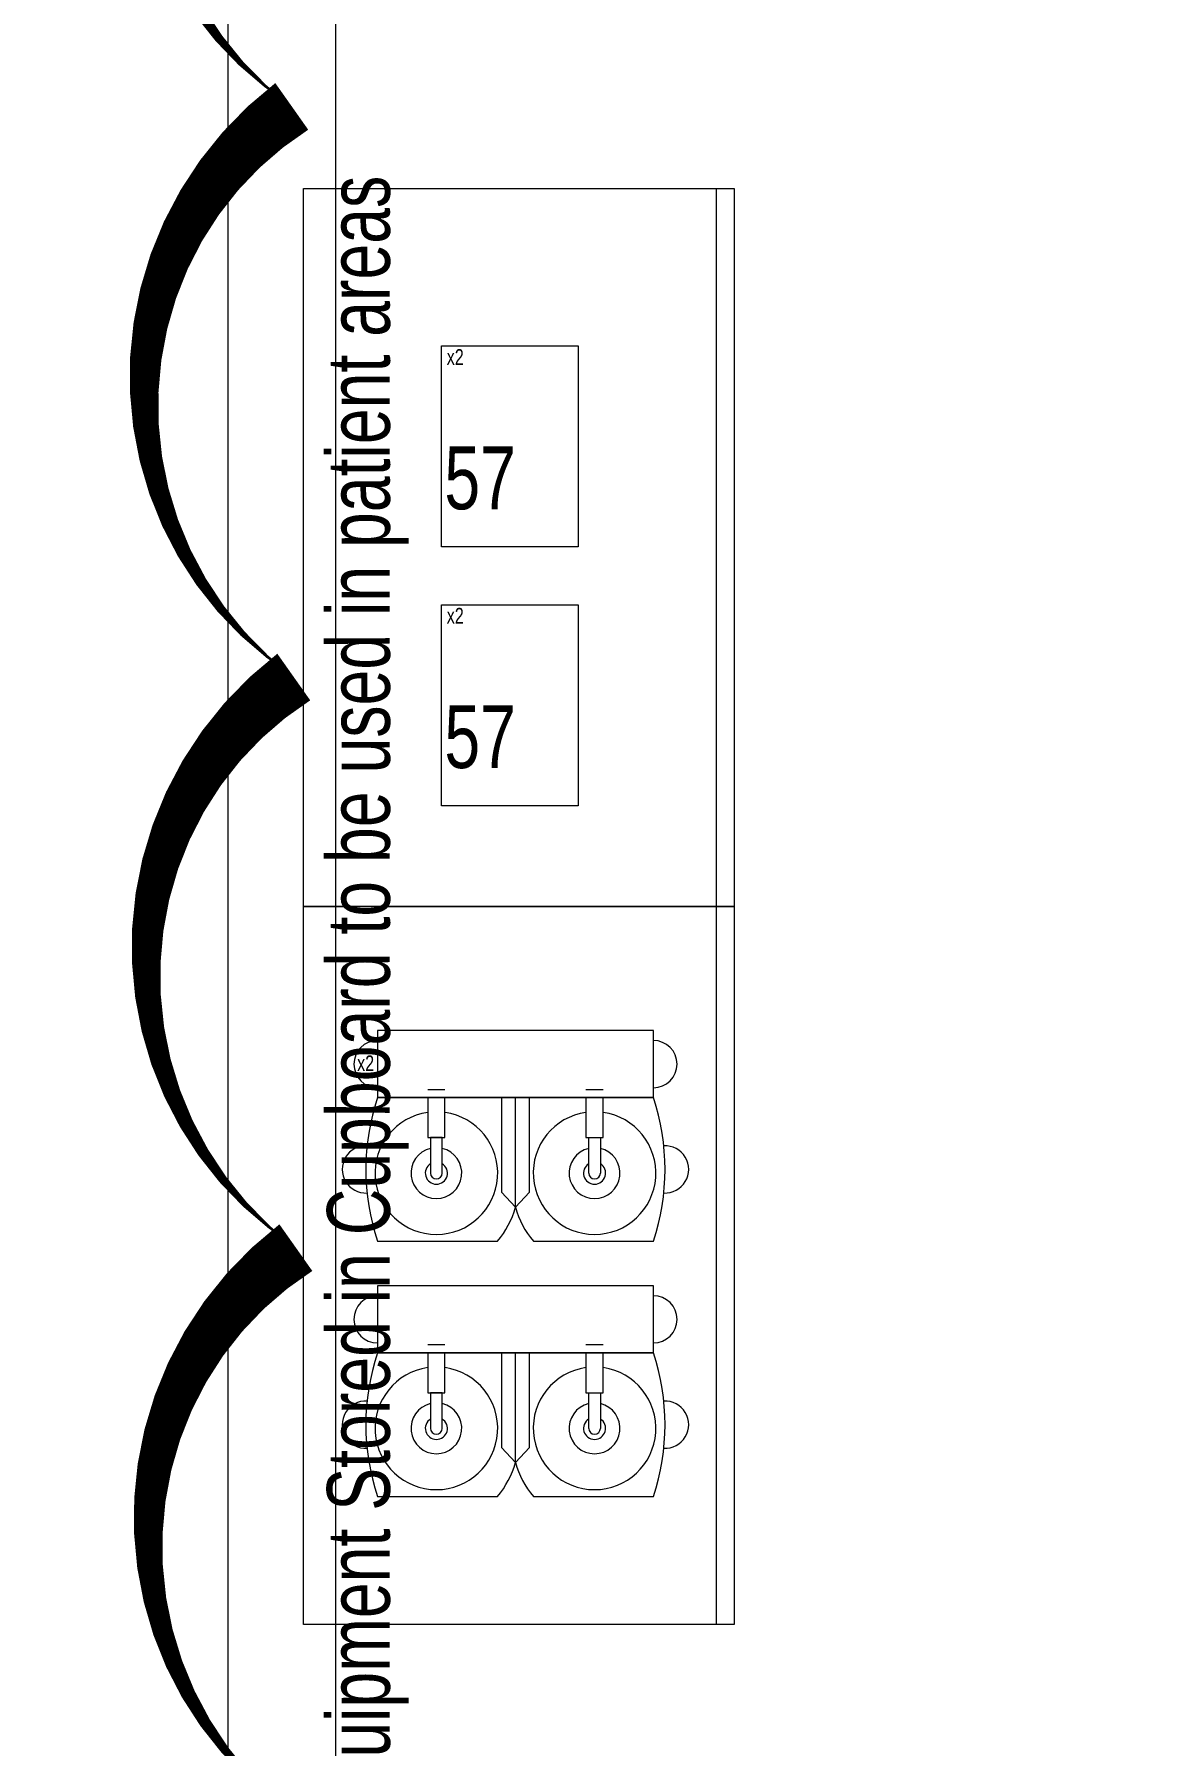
# Model space of a CAD drawing. Header units: metres. Extents: x 75097 to 220695, y -1557923 to -1361206.
# Drawn here: x 112150 to 113719, y -1467734 to -1465350 of the extents above; entities that cross this region are included whole.
import ezdxf

# ---------------------------------------------------------------- set-up
doc = ezdxf.new("R2010")
doc.units = ezdxf.units.M
doc.layers.get('0').update_dxf_attribs({"lineweight": 0})
for name, color, linetype, lineweight in [('A-100 - Copy$0$Medical Equipment and Furniture', 8, 'Continuous', 0), ('A-100 - Copy$0$Medical Equipment and Furniture1', 8, 'Continuous', 5), ('A-100 - Copy$0$Walls', 8, 'Continuous', 0)]:
    doc.layers.add(name, color=color, linetype=linetype, lineweight=lineweight)
doc.layers.add('REV 01', color=7, linetype='Continuous', lineweight=0, true_color=0xe41b4d)
doc.styles.add('A-100 - Copy$0$X3G_ENTITY_257CFD', font='swisscl.ttf', dxfattribs={"height": 200})

# ---------------------------------------------------------------- blocks, each defined once
blk = doc.blocks.new('A-100 - Copy$0$M.107.31.46')
at = {"layer": 'A-100 - Copy$0$Medical Equipment and Furniture1'}
for p, q in [((22587.3, -488.5), (22606.8, -467.6)), ((22606.8, -467.6), (22606.8, -620.3)), ((22626.2, -488.5), (22606.8, -467.6))]:
    blk.add_line(p, q, dxfattribs=at)
for points in [[(22581.8, -420.1), (22414.6, -420.1)], [(22798.9, -420.1), (22631.7, -420.1)], [(22587.3, -488.5), (22587.3, -620.3), (22626.2, -620.3), (22626.2, -488.5)], [(22504.7, -515.1), (22504.7, -564.7), (22488.5, -564.7), (22488.5, -515.1)], [(22708.8, -515.1), (22708.8, -564.7), (22725, -564.7), (22725, -515.1)], [(22508.6, -620.3), (22508.6, -564.7), (22484.6, -564.7), (22484.6, -620.3)], [(22728.9, -620.3), (22728.9, -564.7), (22704.9, -564.7), (22704.9, -620.3)], [(22414.6, -620.3), (22798.9, -620.3)], [(22484.6, -631.3), (22508.6, -631.3)], [(22704.9, -631.3), (22728.9, -631.3)]]:
    blk.add_lwpolyline(points, dxfattribs=at)
blk.add_lwpolyline([(22414.6, -713.6), (22798.9, -713.6), (22798.9, -620.3), (22414.6, -620.3)], close=True, dxfattribs=at)
for centre, radius, start, end in [((22714.4, -520.2), 316, 161.5342, 198.4658), ((22480.9, -503.4), 130.9, 15.8849, 39.5335), ((22732.6, -503.4), 130.9, 140.4665, 164.1151), ((22499.2, -520.2), 316, 341.5342, 18.4658), ((22496.6, -515.1), 85.4, 278.0941, 261.9059), ((22716.9, -515.1), 85.4, 278.0941, 261.9059), ((22398.4, -520.2), 32.9, 87.02, 272.98), ((22496.6, -515.1), 35.4, 283.274, 256.726), ((22496.6, -515.1), 15.4, 301.8051, 238.1949), ((22716.9, -515.1), 35.4, 283.274, 256.726), ((22716.9, -515.1), 15.4, 301.8051, 238.1949), ((22815.2, -520.2), 32.9, 267.02, 92.98), ((22496.6, -515.1), 8.13, 0, 180), ((22716.9, -515.1), 8.13, 0, 180), ((22414.6, -666.9), 32.9, 90, 270), ((22798.9, -666.9), 32.9, 270, 90)]:
    blk.add_arc(centre, radius, start, end, dxfattribs=at)
blk = doc.blocks.new('A-100 - Copy$0$CUPBOARD - GLASS TOP - LOCKABLE - 200x100x60')
at = {"layer": 'A-100 - Copy$0$Medical Equipment and Furniture1'}
blk.add_line((283.1819, -205.0074, 0), (284.1819, -205.0074, 0), dxfattribs=at)
at = {"layer": 'A-100 - Copy$0$Medical Equipment and Furniture1', "elevation": 0}
blk.add_lwpolyline([(284.1819, -204.4324), (283.1819, -204.4324), (283.1819, -205.0324), (284.1819, -205.0324)], close=True, dxfattribs=at)
blk = doc.blocks.new('A-100 - Copy')
at = {"layer": 'A-100 - Copy$0$Medical Equipment and Furniture', "elevation": 0}
for points in [[(112717.8, -1466064.5), (112717.8, -1465784.5), (112907.8, -1465784.5), (112907.8, -1466064.5), (112717.8, -1466064.5)], [(112717.8, -1466424.9), (112717.8, -1466144.9), (112907.8, -1466144.9), (112907.8, -1466424.9), (112717.8, -1466424.9)]]:
    blk.add_lwpolyline(points, dxfattribs=at)
at = {"layer": 'A-100 - Copy$0$Walls'}
for p, q in [((112420.3, -1463902.7, 2.4), (112420.3, -1475307.7, 2.4)), ((112570.3, -1469677.7, 2.4), (112570.3, -1464052.7, 2.4))]:
    blk.add_line(p, q, dxfattribs=at)
at = {"layer": 'A-100 - Copy$0$Medical Equipment and Furniture', "xscale": -1000.000000000003, "yscale": 1000.000000000003, "zscale": 1000, "rotation": 90}
for p in [(-91907.1, -1182383.5, 4.7), (-91907.1, -1183383.5, 4.7)]:
    blk.add_blockref('A-100 - Copy$0$CUPBOARD - GLASS TOP - LOCKABLE - 200x100x60', p, dxfattribs=at)
at = {"layer": 'A-100 - Copy$0$Medical Equipment and Furniture', "rotation": 180}
for p in [(135427.4, -1467451.7, 0), (135427.4, -1467807.2, 0)]:
    blk.add_blockref('A-100 - Copy$0$M.107.31.46', p, dxfattribs=at)
at = {"layer": 'A-100 - Copy$0$Medical Equipment and Furniture', "insert": (112558.2, -1466870.9, 0), "char_height": 87.473, "width": 3260.537, "attachment_point": 2, "rotation": 90, "style": 'A-100 - Copy$0$X3G_ENTITY_257CFD'}
blk.add_mtext('Medical Equipment Stored in Cupboard to be used in patient areas', dxfattribs=at)
at = {"layer": 'A-100 - Copy$0$Medical Equipment and Furniture', "attachment_point": 2, "style": 'A-100 - Copy$0$X3G_ENTITY_257CFD'}
for s, insert, char_height, width in [('x2', (112736.8, -1465789, 0), 21.87, 20.636), ('57', (112771.5, -1465924.5, 0), 87.47, 82.543), ('x2', (112736.8, -1466149.3, 0), 21.87, 20.636), ('57', (112771.5, -1466284.9, 0), 87.47, 82.543), ('x2', (112612, -1466772.7, 0), 21.87, 20.636)]:
    blk.add_mtext(s, dxfattribs=dict(at, insert=insert, char_height=char_height, width=width))

msp = doc.modelspace()

# ---------------------------------------------------------------- block references
msp.add_blockref('A-100 - Copy', (0, 0))

# ---------------------------------------------------------------- next in the draw order: linework, layer by layer
at = {"layer": 'REV 01', "color": 3}
for points, elevation in [([(107704.7, -1455364, 0, 158.9, -0.520567), (109292.4, -1455417, 0, 158.9, -0.520567), (110880.1, -1455470, 0, 158.9, -0.520567), (112367.3, -1455618.1, 0, 158.9, -0.520567), (112331.7, -1457206.3, 0, 158.9, -0.520567), (112296, -1458794.5, 0, 158.9, -0.520567), (112260.4, -1460382.7, 0, 158.9, -0.520567), (112224.8, -1461970.9, 0, 158.9, -0.520567), (112189.1, -1463559.1, 0, 158.9, -0.520567), (112153.5, -1465147.3, 0, 158.9, -0.520567), (110669.9, -1465182, 0, 158.9, -0.520567), (109083.2, -1465106.1, 0, 158.9, -0.520567), (107496.4, -1465030.2, 0, 158.9, -0.520567)], -2.4), ([(118850.2, -1475039.4, 0, 79.5, -0.520567), (118055.4, -1475039.4, 0, 79.5, -0.520567), (117260.6, -1475039.4, 0, 79.5, -0.520567), (116465.8, -1475039.4, 0, 79.5, -0.520567), (115671, -1475039.4, 0, 79.5, -0.520567), (114876.3, -1475039.4, 0, 79.5, -0.520567), (114081.5, -1475039.4, 0, 79.5, -0.520567), (113286.7, -1475039.4, 0, 79.5, -0.520567), (112542.9, -1474988.2, 0, 79.5, -0.520567), (112540.1, -1474193.4, 0, 79.5, -0.520567), (112537.3, -1473398.6, 0, 79.5, -0.520567), (112534.5, -1472603.8, 0, 79.5, -0.520567), (112531.6, -1471809, 0, 79.5, -0.520567), (112528.8, -1471014.3, 0, 79.5, -0.520567), (112526, -1470219.5, 0, 79.5, -0.520567), (112523.2, -1469424.7, 0, 79.5, -0.520567), (112520.4, -1468629.9, 0, 79.5, -0.520567), (112517.6, -1467835.1, 0, 79.5, -0.520567), (112514.8, -1467040.4, 0, 79.5, -0.520567), (112511.9, -1466245.6, 0, 79.5, -0.520567), (112509.1, -1465450.8, 0, 79.5, -0.520567), (112506.3, -1464656, 0, 79.5, -0.520567), (112503.5, -1463861.2, 0, 79.5, -0.520567), (112500.7, -1463066.4, 0, 79.5, -0.520567)], 0)]:
    msp.add_lwpolyline(points, format="xyseb", dxfattribs=dict(at, elevation=elevation))

doc.saveas('drawing.dxf')
